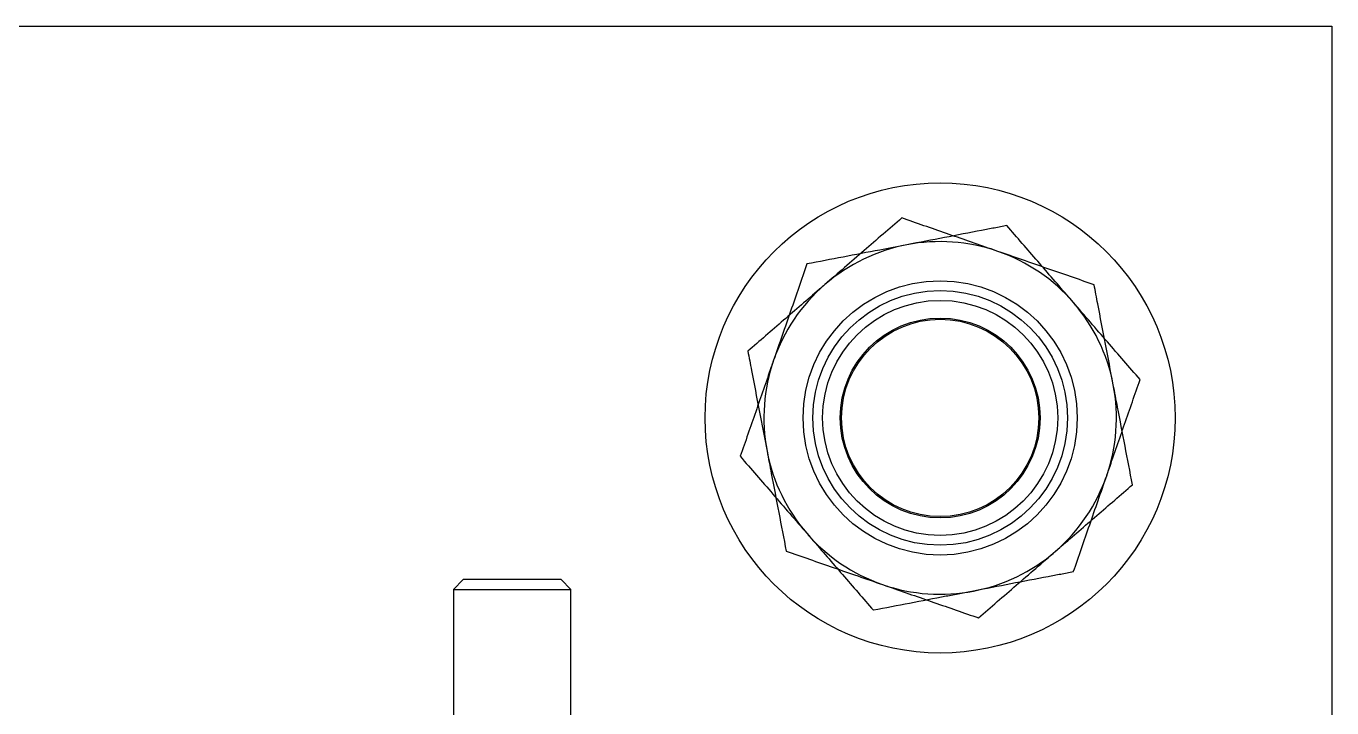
# Model space of a CAD drawing. Header units: metres. Extents: x 0 to 21025, y 0 to 14850.
# Drawn here: x 5734.9 to 5801.5, y 9344.8 to 9379.6 of the extents above; entities that cross this region are included whole.
import ezdxf

# ---------------------------------------------------------------- set-up
doc = ezdxf.new("R2010")
doc.units = ezdxf.units.M
doc.header["$LTSCALE"] = 25
doc.linetypes.add('HIDDEN2', pattern=[4.7625, 3.175, -1.5875])
doc.layers.add('SL4', color=4, linetype='Continuous')
doc.layers.add('ST1', color=7, linetype='HIDDEN2')

msp = doc.modelspace()

# ---------------------------------------------------------------- linework, layer by layer
at = {"layer": 'SL4'}
for p, q in [((5701.527, 9379.634), (5801.527, 9379.634)), ((5801.527, 9379.634), (5801.527, 9336.149)), ((5757.174, 9351.384), (5756.674, 9350.884)), ((5762.174, 9351.384), (5757.174, 9351.384)), ((5762.674, 9350.884), (5762.174, 9351.384)), ((5756.674, 9350.884), (5756.674, 9343.849)), ((5756.674, 9350.884), (5762.674, 9350.884)), ((5762.674, 9343.849), (5762.674, 9350.884))]:
    msp.add_line(p, q, dxfattribs=at)
for start, end in [(70.86263, 130.86263), (10.86263, 70.86263), (130.86263, 190.86263), (310.86263, 10.86263), (190.86263, 250.86263), (250.86263, 310.86263)]:
    msp.add_arc((5781.527, 9359.634), 9, start, end, dxfattribs=at)
for points, knots in [([(5779.568, 9369.84), (5778.93, 9369.288), (5777.642, 9368.173), (5776.31, 9367.021), (5775.638, 9366.44)], [0, 0, 0, 0, 0.495458, 1, 1, 1, 1]), ([(5784.477, 9368.136), (5784.361, 9368.177), (5783.48, 9368.482), (5781.818, 9369.059), (5780.323, 9369.578), (5779.568, 9369.84)], [0, 0, 0, 0, 0.07009, 0.5307844, 1, 1, 1, 1]), ([(5789.386, 9366.433), (5788.589, 9366.709), (5786.98, 9367.268), (5785.316, 9367.845), (5784.477, 9368.136)], [0, 0, 0, 0, 0.495458, 1, 1, 1, 1]), ([(5775.638, 9366.44), (5775.545, 9366.36), (5774.84, 9365.749), (5773.51, 9364.599), (5772.313, 9363.563), (5771.709, 9363.041)], [0, 0, 0, 0, 0.07009, 0.5307844, 1, 1, 1, 1]), ([(5790.365, 9361.33), (5790.099, 9362.718), (5789.767, 9364.446), (5789.449, 9366.107), (5789.386, 9366.433)], [0, 0, 0, 0, 0.803647, 1, 1, 1, 1]), ([(5771.709, 9363.041), (5771.771, 9362.714), (5772.09, 9361.053), (5772.422, 9359.326), (5772.688, 9357.937)], [0, 0, 0, 0, 0.196353, 1, 1, 1, 1]), ([(5791.345, 9356.227), (5791.093, 9357.539), (5790.77, 9359.223), (5790.438, 9360.949), (5790.365, 9361.33)], [0, 0, 0, 0, 0.779636, 1, 1, 1, 1]), ([(5772.688, 9357.937), (5772.761, 9357.557), (5773.092, 9355.83), (5773.415, 9354.147), (5773.667, 9352.834)], [0, 0, 0, 0, 0.220364, 1, 1, 1, 1]), ([(5787.415, 9352.827), (5787.508, 9352.908), (5788.213, 9353.518), (5789.543, 9354.668), (5790.741, 9355.704), (5791.345, 9356.227)], [0, 0, 0, 0, 0.07009, 0.530784, 1, 1, 1, 1]), ([(5773.667, 9352.834), (5774.464, 9352.558), (5776.073, 9351.999), (5777.737, 9351.422), (5778.576, 9351.131)], [0, 0, 0, 0, 0.495458, 1, 1, 1, 1]), ([(5783.485, 9349.427), (5784.123, 9349.98), (5785.411, 9351.094), (5786.743, 9352.246), (5787.415, 9352.827)], [0, 0, 0, 0, 0.495458, 1, 1, 1, 1]), ([(5778.576, 9351.131), (5778.693, 9351.091), (5779.574, 9350.785), (5781.235, 9350.208), (5782.731, 9349.689), (5783.485, 9349.427)], [0, 0, 0, 0, 0.07009, 0.530784, 1, 1, 1, 1])]:
    msp.add_open_spline(points, degree=3, knots=knots, dxfattribs=at)
at = {"layer": 'ST1'}
for radius in [12, 7, 6.5, 6, 5.1, 5.036]:
    msp.add_circle((5781.527, 9359.634), radius, dxfattribs=at)
for points, knots in [([(5784.934, 9369.452), (5784.505, 9369.369), (5782.842, 9369.05), (5781.114, 9368.719), (5779.831, 9368.472)], [0, 0, 0, 0, 0.257551, 1, 1, 1, 1]), ([(5788.333, 9365.522), (5788.253, 9365.615), (5787.642, 9366.32), (5786.492, 9367.65), (5785.456, 9368.847), (5784.934, 9369.452)], [0, 0, 0, 0, 0.07009, 0.530784, 1, 1, 1, 1]), ([(5779.831, 9368.472), (5779.367, 9368.383), (5777.639, 9368.052), (5775.957, 9367.729), (5774.728, 9367.493)], [0, 0, 0, 0, 0.268634, 1, 1, 1, 1]), ([(5774.728, 9367.493), (5774.451, 9366.696), (5773.892, 9365.087), (5773.315, 9363.423), (5773.024, 9362.584)], [0, 0, 0, 0, 0.495458, 1, 1, 1, 1]), ([(5791.733, 9361.592), (5791.181, 9362.23), (5790.066, 9363.518), (5788.914, 9364.85), (5788.333, 9365.522)], [0, 0, 0, 0, 0.495458, 1, 1, 1, 1]), ([(5773.024, 9362.584), (5772.984, 9362.468), (5772.678, 9361.587), (5772.101, 9359.925), (5771.582, 9358.43), (5771.321, 9357.675)], [0, 0, 0, 0, 0.07009, 0.530784, 1, 1, 1, 1]), ([(5790.029, 9356.683), (5790.07, 9356.799), (5790.375, 9357.681), (5790.952, 9359.342), (5791.471, 9360.837), (5791.733, 9361.592)], [0, 0, 0, 0, 0.07009, 0.530784, 1, 1, 1, 1]), ([(5771.321, 9357.675), (5771.873, 9357.037), (5772.987, 9355.749), (5774.139, 9354.417), (5774.72, 9353.745)], [0, 0, 0, 0, 0.495458, 1, 1, 1, 1]), ([(5788.326, 9351.774), (5788.602, 9352.571), (5789.161, 9354.18), (5789.738, 9355.844), (5790.029, 9356.683)], [0, 0, 0, 0, 0.495458, 1, 1, 1, 1]), ([(5774.72, 9353.745), (5774.801, 9353.652), (5775.411, 9352.947), (5776.561, 9351.617), (5777.597, 9350.42), (5778.12, 9349.816)], [0, 0, 0, 0, 0.07009, 0.530784, 1, 1, 1, 1]), ([(5788.326, 9351.774), (5787.897, 9351.692), (5786.234, 9351.373), (5784.506, 9351.041), (5783.223, 9350.795)], [0, 0, 0, 0, 0.257551, 1, 1, 1, 1]), ([(5783.223, 9350.795), (5782.759, 9350.706), (5781.031, 9350.374), (5779.35, 9350.052), (5778.12, 9349.816)], [0, 0, 0, 0, 0.2686336, 1, 1, 1, 1])]:
    msp.add_open_spline(points, degree=3, knots=knots, dxfattribs=at)

doc.saveas('drawing.dxf')
